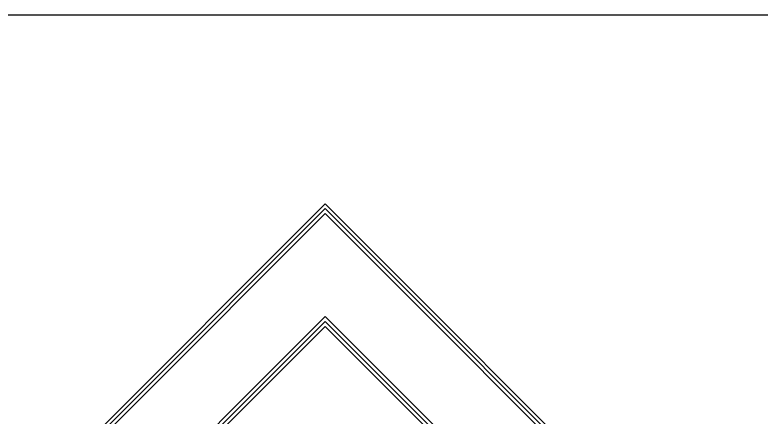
# Model space of a CAD drawing. Header units: inches. Extents: x 1604615 to 1925968, y -294302 to 52467.
# Drawn here: x 1824728 to 1826216, y -258778 to -257977 of the extents above; entities that cross this region are included whole.
import ezdxf

# ---------------------------------------------------------------- set-up
doc = ezdxf.new("R2010")
doc.units = ezdxf.units.IN
doc.header["$LTSCALE"] = 20
doc.header["$MEASUREMENT"] = 0
doc.layers.get('0').update_dxf_attribs({"lineweight": 13})

# ---------------------------------------------------------------- blocks, each defined once
blk = doc.blocks.new('logo DHCT')
at = {"color": 4}
for points in [[(1274.217859084945, 395.4686705583299), (1393.723598592253, 514.9744100656377), (1274.217859084945, 634.4801495729454), (1154.712119577638, 514.9744100656376)], [(1274.217859084945, 396.0871327478926), (1393.10513640269, 514.9744100656377), (1274.217859084946, 633.8616873833827), (1155.3305817672, 514.9744100656376)], [(1274.217859084945, 396.7055949374553), (1392.486674213128, 514.9744100656377), (1274.217859084946, 633.24322519382), (1155.949043956763, 514.9744100656376)], [(1274.217859084945, 409.5233920497533), (1379.66887710083, 514.9744100656377), (1274.217859084945, 620.425428081522), (1168.766841069061, 514.9744100656376)], [(1274.217859084945, 410.141854239316), (1379.050414911267, 514.9744100656377), (1274.217859084945, 619.8069658919593), (1169.385303258624, 514.9744100656376)], [(1274.217859084945, 410.7603164288787), (1378.431952721704, 514.9744100656377), (1274.217859084946, 619.1885037023966), (1170.003765448187, 514.9744100656376)]]:
    blk.add_lwpolyline(points, close=True, dxfattribs=at)

msp = doc.modelspace()

# ---------------------------------------------------------------- linework, layer by layer
at = {"lineweight": 30}
msp.add_lwpolyline([(1820547, -257976.9999326388), (1846147, -257976.9999326388), (1846147, -267576.9999326388), (1820547, -267576.9999326388)], close=True, dxfattribs=at)

# ---------------------------------------------------------------- block references
at = {"xscale": 16, "yscale": 16, "zscale": 16}
msp.add_blockref('logo DHCT', (1804959.514254641, -268504.4986615721), dxfattribs=at)

doc.saveas('drawing.dxf')
